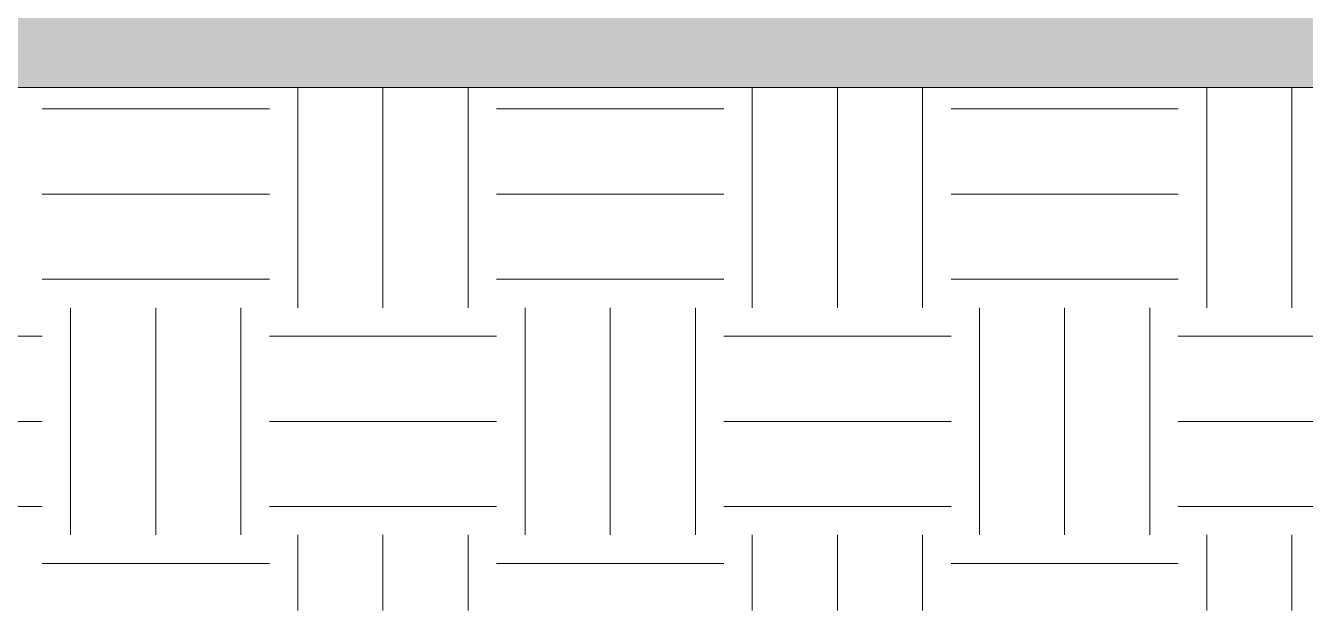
# Model space of a CAD drawing. Header units: millimetres. Extents: x -50912 to 58751, y -45352 to 5553.
# Drawn here: x 51700 to 53488, y -630 to 186 of the extents above; entities that cross this region are included whole.
import ezdxf

# ---------------------------------------------------------------- set-up
doc = ezdxf.new("R2010")
doc.units = ezdxf.units.MM
for name, color, linetype, lineweight in [('A-DETL-GENF', 92, 'Continuous', 9), ('A-DETL-THIN', 151, 'Continuous', 9), ('A-FLOR-PATT', 8, 'Continuous', 25)]:
    doc.layers.add(name, color=color, linetype=linetype, lineweight=lineweight)

msp = doc.modelspace()

# ---------------------------------------------------------------- hatches: boundary and pattern name
at = {"layer": 'A-DETL-GENF'}
h = msp.add_hatch(dxfattribs=at)
h.set_pattern_fill('FP_20', style=0, pattern_type=2)
h.set_pattern_definition([(0, (51723.05, 2371.76), (317.5, 317.5), [317.5, -317.5]), (0, (51723.05, 2490.82), (317.5, 317.5), [317.5, -317.5]), (0, (51723.05, 2609.9), (317.5, 317.5), [317.5, -317.5]), (90, (51762.74, 2649.57), (-317.5, 317.5), [317.5, -317.5]), (90, (51881.8, 2649.57), (-317.5, 317.5), [317.5, -317.5]), (90, (52000.87, 2649.57), (-317.5, 317.5), [317.5, -317.5])])
h.paths.add_polyline_path([(44491.921, -630.469), (58750.927, -630.469), (58750.927, 100), (44491.921, 100)])
at = {"layer": 'A-FLOR-PATT'}
msp.add_hatch(color=256, dxfattribs=at).paths.add_polyline_path([(57859.739, 100), (58060.195, 100), (58060.195, 200), (45340.195, 200), (45340.195, 100), (57636.942, 100)])

# ---------------------------------------------------------------- linework, layer by layer
at = {"layer": 'A-DETL-THIN'}
msp.add_line((58750.927, 100), (44491.921, 100), dxfattribs=at)

doc.saveas('drawing.dxf')
